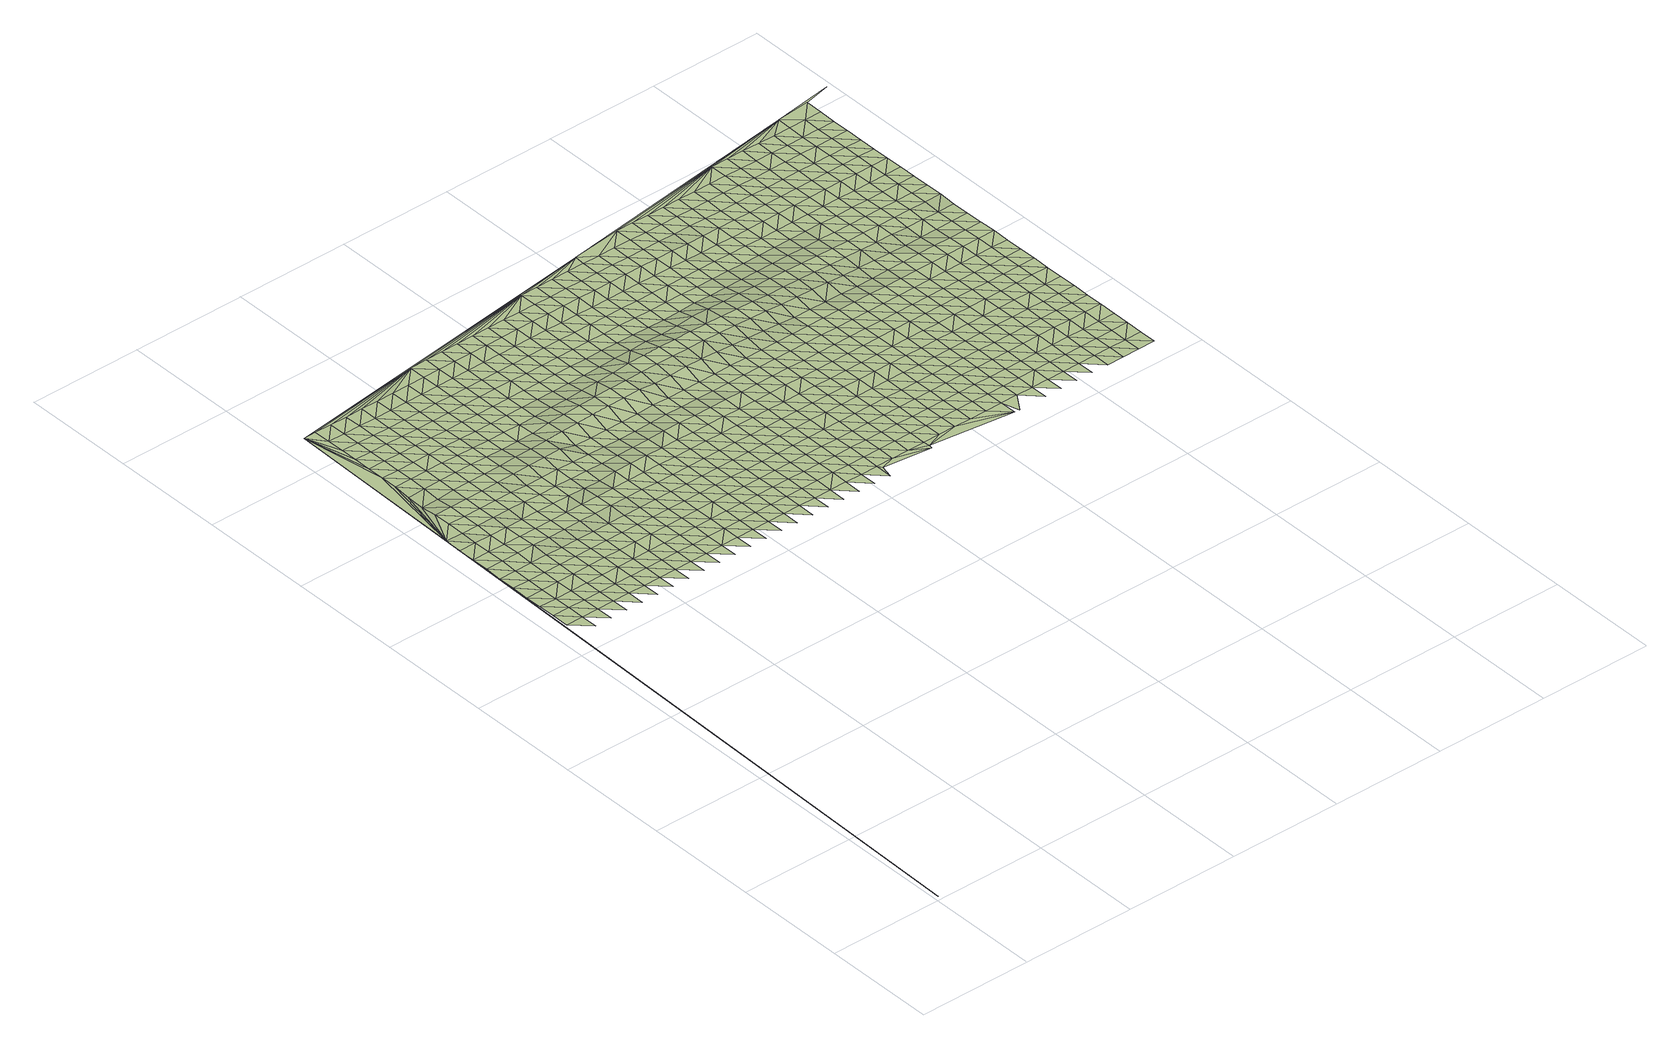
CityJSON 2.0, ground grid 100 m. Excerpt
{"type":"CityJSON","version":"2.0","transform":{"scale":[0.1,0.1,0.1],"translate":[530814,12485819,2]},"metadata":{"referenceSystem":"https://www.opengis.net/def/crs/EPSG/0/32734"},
"CityObjects":{
"terrain1":{"type":"TINRelief","geometry":[{"type":"CompositeSurface","lod":"1","boundaries":[[[0,1,2]],[[3,4,5]],[[6,5,4]],[[3,7,8]],[[3,5,7]],[[9,8,10]],[[10,8,7]],[[11,9,12]],[[5,13,7]],[[10,12,9]],[[13,5,14]],[[15,16,11]],[[7,17,10]],[[12,15,11]],[[7,13,17]],[[18,16,19]],[[15,19,16]],[[20,12,10]],[[17,21,10]],[[22,23,18]],[[12,20,15]],[[19,22,18]],[[10,21,20]],[[13,24,17]],[[25,24,13]],[[26,23,27]],[[19,15,28]],[[22,29,23]],[[21,17,30]],[[15,20,28]],[[2,26,27]],[[27,23,29]],[[24,30,17]],[[31,22,19]],[[28,31,19]],[[20,21,32]],[[30,33,21]],[[22,34,29]],[[35,2,27]],[[20,32,28]],[[31,34,22]],[[21,33,32]],[[24,36,30]],[[35,37,2]],[[36,24,38]],[[39,27,29]],[[28,40,31]],[[41,2,37]],[[34,42,29]],[[33,30,43]],[[40,28,32]],[[27,39,35]],[[44,2,41]],[[39,29,42]],[[43,30,36]],[[34,31,45]],[[33,46,32]],[[47,2,44]],[[40,48,31]],[[37,35,49]],[[46,33,43]],[[42,34,45]],[[50,2,47]],[[35,39,49]],[[31,48,45]],[[32,51,40]],[[52,41,37]],[[36,53,43]],[[54,2,50]],[[51,32,46]],[[49,52,37]],[[55,53,36]],[[39,42,56]],[[48,40,57]],[[45,58,42]],[[41,59,44]],[[57,40,51]],[[0,2,54]],[[39,56,49]],[[46,43,60]],[[52,59,41]],[[56,42,58]],[[53,61,43]],[[48,62,45]],[[51,46,60]],[[62,48,57]],[[43,61,60]],[[47,44,63]],[[49,64,52]],[[59,65,44]],[[58,45,66]],[[64,49,56]],[[50,47,63]],[[57,51,67]],[[44,65,63]],[[66,45,62]],[[59,52,68]],[[61,53,69]],[[60,67,51]],[[58,70,56]],[[52,64,68]],[[71,69,53]],[[54,50,72]],[[57,73,62]],[[70,58,66]],[[65,59,74]],[[60,61,75]],[[72,50,63]],[[67,73,57]],[[64,56,76]],[[54,77,0]],[[68,74,59]],[[61,69,75]],[[54,78,77]],[[66,62,79]],[[76,56,70]],[[63,65,80]],[[81,67,60]],[[0,77,82]],[[78,54,72]],[[73,79,62]],[[64,83,68]],[[65,74,80]],[[75,81,60]],[[77,84,82]],[[66,85,70]],[[0,82,86]],[[83,64,76]],[[87,72,63]],[[88,73,67]],[[84,77,78]],[[79,85,66]],[[74,68,89]],[[69,90,75]],[[86,91,0]],[[80,87,63]],[[81,88,67]],[[86,82,92]],[[76,70,93]],[[68,83,89]],[[90,69,94]],[[78,72,95]],[[79,73,96]],[[0,91,97]],[[92,82,84]],[[85,93,70]],[[98,80,74]],[[81,75,99]],[[87,95,72]],[[88,96,73]],[[86,100,91]],[[98,74,89]],[[90,99,75]],[[101,84,78]],[[76,102,83]],[[103,85,79]],[[86,92,100]],[[93,104,76]],[[87,80,105]],[[95,101,78]],[[96,103,79]],[[89,83,102]],[[106,88,81]],[[80,98,105]],[[76,104,102]],[[81,99,107]],[[97,91,108]],[[92,84,109]],[[93,85,110]],[[100,111,91]],[[87,112,95]],[[88,106,96]],[[101,109,84]],[[103,110,85]],[[81,107,106]],[[98,89,113]],[[99,90,114]],[[111,108,91]],[[112,87,105]],[[100,92,115]],[[116,104,93]],[[113,89,102]],[[114,90,117]],[[103,96,118]],[[109,115,92]],[[110,116,93]],[[101,95,119]],[[98,120,105]],[[99,121,107]],[[112,122,95]],[[96,106,118]],[[123,111,100]],[[104,124,102]],[[120,98,113]],[[99,114,121]],[[101,119,109]],[[125,110,103]],[[115,123,100]],[[95,122,119]],[[104,116,124]],[[105,126,112]],[[118,125,103]],[[113,102,127]],[[106,107,128]],[[126,105,120]],[[121,129,107]],[[108,111,130]],[[115,109,131]],[[110,132,116]],[[123,133,111]],[[127,102,124]],[[122,112,134]],[[106,128,118]],[[109,119,131]],[[125,132,110]],[[107,129,128]],[[120,113,135]],[[114,136,121]],[[130,111,133]],[[126,134,112]],[[137,123,115]],[[135,113,127]],[[136,114,138]],[[122,139,119]],[[140,124,116]],[[118,141,125]],[[131,137,115]],[[132,142,116]],[[120,143,126]],[[129,121,144]],[[122,134,139]],[[141,118,128]],[[123,145,133]],[[124,140,127]],[[143,120,135]],[[140,116,142]],[[144,121,136]],[[119,146,131]],[[137,145,123]],[[134,126,147]],[[132,125,148]],[[129,149,128]],[[146,119,139]],[[141,150,125]],[[135,127,151]],[[147,126,143]],[[149,129,144]],[[152,0,97]],[[130,133,153]],[[154,137,131]],[[142,132,148]],[[145,155,133]],[[127,140,151]],[[125,150,148]],[[134,156,139]],[[128,157,141]],[[154,131,146]],[[158,143,135]],[[136,159,144]],[[153,133,155]],[[156,134,147]],[[157,128,149]],[[145,137,160]],[[151,158,135]],[[161,159,136]],[[146,139,162]],[[140,142,163]],[[150,141,164]],[[137,154,160]],[[148,165,142]],[[147,143,166]],[[167,149,144]],[[152,97,108]],[[162,139,156]],[[164,141,157]],[[145,168,155]],[[163,151,140]],[[158,166,143]],[[163,142,165]],[[144,159,167]],[[154,146,169]],[[150,170,148]],[[168,145,160]],[[171,156,147]],[[157,149,172]],[[146,162,169]],[[170,150,164]],[[166,171,147]],[[172,149,167]],[[173,153,155]],[[154,174,160]],[[158,151,175]],[[165,148,176]],[[168,177,155]],[[151,163,178]],[[162,156,179]],[[164,157,180]],[[174,154,169]],[[176,148,170]],[[152,108,130]],[[166,158,175]],[[173,155,177]],[[156,171,179]],[[151,178,175]],[[172,180,157]],[[160,181,168]],[[165,182,163]],[[167,159,183]],[[184,185,159]],[[169,162,186]],[[187,170,164]],[[181,160,174]],[[182,165,176]],[[166,188,171]],[[183,172,167]],[[186,162,179]],[[180,187,164]],[[183,159,185]],[[177,168,189]],[[178,163,190]],[[188,166,175]],[[174,169,191]],[[176,170,192]],[[181,189,168]],[[190,163,182]],[[179,171,193]],[[180,172,194]],[[191,169,186]],[[187,192,170]],[[152,130,153]],[[178,195,175]],[[188,193,171]],[[194,172,183]],[[173,177,196]],[[174,197,181]],[[198,182,176]],[[177,189,199]],[[178,190,195]],[[200,186,179]],[[187,180,201]],[[197,174,191]],[[192,198,176]],[[202,188,175]],[[185,203,183]],[[196,177,199]],[[193,200,179]],[[194,201,180]],[[189,181,204]],[[202,175,195]],[[185,205,203]],[[191,186,206]],[[182,207,190]],[[208,192,187]],[[204,181,197]],[[198,209,182]],[[193,188,210]],[[211,194,183]],[[152,153,173]],[[200,206,186]],[[201,208,187]],[[189,212,199]],[[195,190,207]],[[188,202,210]],[[182,209,207]],[[203,211,183]],[[213,197,191]],[[198,192,214]],[[189,204,212]],[[193,215,200]],[[206,213,191]],[[208,214,192]],[[202,195,216]],[[201,194,217]],[[215,193,210]],[[194,211,218]],[[196,199,219]],[[204,197,220]],[[221,209,198]],[[212,222,199]],[[216,195,207]],[[201,217,208]],[[213,220,197]],[[214,221,198]],[[194,218,217]],[[173,196,152]],[[206,200,223]],[[202,224,210]],[[211,203,225]],[[219,199,222]],[[215,226,200]],[[212,204,227]],[[224,202,216]],[[203,228,225]],[[206,223,213]],[[207,209,229]],[[214,208,230]],[[220,227,204]],[[200,226,223]],[[221,231,209]],[[210,232,215]],[[233,218,211]],[[208,217,230]],[[234,222,212]],[[216,207,229]],[[232,210,224]],[[209,231,229]],[[225,233,211]],[[220,213,235]],[[236,221,214]],[[227,234,212]],[[226,215,237]],[[218,238,217]],[[213,223,235]],[[230,236,214]],[[196,219,152]],[[224,216,239]],[[232,237,215]],[[218,233,238]],[[219,222,240]],[[241,227,220]],[[221,242,231]],[[234,243,222]],[[239,216,229]],[[226,244,223]],[[217,245,230]],[[235,241,220]],[[236,242,221]],[[224,246,232]],[[233,225,247]],[[240,222,243]],[[226,237,244]],[[245,217,238]],[[234,227,248]],[[246,224,239]],[[247,225,249]],[[223,250,235]],[[251,229,231]],[[252,236,230]],[[241,248,227]],[[242,253,231]],[[237,232,254]],[[233,255,238]],[[152,219,240]],[[250,223,244]],[[245,252,230]],[[256,243,234]],[[239,229,251]],[[254,232,246]],[[231,253,251]],[[255,233,247]],[[235,257,241]],[[242,236,258]],[[248,256,234]],[[237,259,244]],[[238,260,245]],[[250,257,235]],[[236,252,258]],[[246,239,261]],[[259,237,254]],[[260,238,255]],[[240,243,262]],[[263,248,241]],[[253,242,264]],[[256,265,243]],[[251,261,239]],[[244,266,250]],[[252,245,267]],[[257,263,241]],[[258,264,242]],[[152,240,262]],[[246,268,254]],[[255,247,269]],[[262,243,265]],[[266,244,259]],[[267,245,260]],[[256,248,270]],[[251,253,271]],[[261,268,246]],[[272,269,247]],[[257,250,273]],[[252,274,258]],[[263,270,248]],[[253,264,271]],[[259,254,275]],[[276,260,255]],[[273,250,266]],[[252,267,274]],[[277,265,256]],[[261,251,278]],[[279,152,262]],[[268,275,254]],[[269,276,255]],[[257,280,263]],[[264,258,281]],[[270,277,256]],[[278,251,271]],[[259,282,266]],[[267,260,283]],[[280,257,273]],[[281,258,274]],[[268,261,284]],[[275,282,259]],[[260,276,283]],[[262,265,285]],[[264,286,271]],[[277,287,265]],[[278,284,261]],[[270,263,288]],[[273,266,289]],[[274,267,290]],[[263,280,291]],[[286,264,281]],[[279,262,285]],[[292,275,268]],[[293,276,269]],[[285,265,287]],[[282,289,266]],[[283,290,267]],[[277,270,288]],[[271,294,278]],[[263,291,288]],[[284,292,268]],[[295,293,269]],[[273,296,280]],[[281,274,297]],[[271,286,294]],[[282,275,298]],[[276,299,283]],[[273,289,296]],[[290,297,274]],[[300,0,152]],[[277,301,287]],[[285,302,279]],[[292,298,275]],[[293,299,276]],[[291,280,303]],[[284,278,304]],[[281,305,286]],[[301,277,288]],[[294,306,278]],[[307,289,282]],[[308,290,283]],[[303,280,296]],[[297,305,281]],[[284,304,292]],[[298,307,282]],[[278,306,304]],[[299,308,283]],[[285,287,309]],[[291,310,288]],[[286,311,294]],[[301,312,287]],[[289,313,296]],[[314,297,290]],[[310,291,303]],[[305,311,286]],[[302,285,309]],[[298,292,315]],[[293,316,299]],[[309,287,312]],[[307,313,289]],[[308,314,290]],[[317,301,288]],[[306,294,318]],[[292,304,315]],[[319,316,293]],[[320,303,296]],[[305,297,321]],[[317,288,310]],[[311,318,294]],[[322,307,298]],[[323,308,299]],[[313,320,296]],[[314,321,297]],[[312,301,324]],[[325,302,309]],[[315,322,298]],[[299,316,323]],[[310,303,326]],[[306,327,304]],[[328,311,305]],[[301,317,324]],[[318,329,306]],[[307,330,313]],[[314,308,331]],[[320,326,303]],[[321,328,305]],[[304,327,315]],[[322,330,307]],[[306,329,327]],[[331,308,323]],[[309,312,332]],[[333,317,310]],[[318,311,334]],[[324,335,312]],[[321,314,336]],[[326,333,310]],[[328,334,311]],[[337,152,279]],[[325,309,332]],[[320,313,338]],[[315,339,322]],[[332,312,335]],[[330,340,313]],[[331,336,314]],[[324,317,341]],[[342,329,318]],[[323,316,343]],[[339,315,327]],[[344,345,316]],[[320,338,326]],[[346,328,321]],[[333,341,317]],[[313,340,338]],[[334,342,318]],[[330,322,347]],[[331,323,343]],[[336,346,321]],[[343,316,345]],[[348,335,324]],[[349,327,329]],[[332,350,325]],[[322,339,347]],[[333,326,351]],[[334,328,352]],[[341,348,324]],[[329,342,349]],[[340,330,353]],[[336,331,354]],[[337,279,302]],[[326,338,351]],[[346,352,328]],[[335,355,332]],[[339,327,356]],[[347,353,330]],[[343,354,331]],[[357,341,333]],[[358,342,334]],[[348,355,335]],[[356,327,349]],[[340,359,338]],[[346,336,360]],[[351,357,333]],[[352,358,334]],[[361,350,332]],[[339,362,347]],[[345,363,343]],[[340,353,359]],[[336,354,360]],[[348,341,364]],[[355,361,332]],[[362,339,356]],[[363,345,365]],[[338,366,351]],[[349,342,367]],[[368,352,346]],[[357,364,341]],[[358,369,342]],[[337,302,325]],[[353,347,370]],[[354,343,371]],[[366,338,359]],[[360,368,346]],[[372,355,348]],[[356,349,367]],[[361,373,350]],[[370,347,362]],[[367,342,369]],[[371,343,363]],[[357,351,374]],[[358,352,375]],[[364,372,348]],[[353,376,359]],[[377,360,354]],[[351,366,374]],[[368,375,352]],[[362,356,378]],[[376,353,370]],[[377,354,371]],[[361,355,379]],[[380,364,357]],[[381,369,358]],[[372,382,355]],[[367,378,356]],[[366,359,383]],[[360,384,368]],[[374,380,357]],[[375,381,358]],[[337,325,350]],[[361,379,373]],[[362,385,370]],[[363,386,371]],[[355,382,379]],[[383,359,376]],[[360,377,384]],[[372,364,387]],[[369,388,367]],[[378,385,362]],[[389,386,363]],[[390,374,366]],[[375,368,391]],[[380,387,364]],[[381,388,369]],[[376,370,392]],[[377,371,393]],[[390,366,383]],[[368,384,391]],[[394,382,372]],[[395,378,367]],[[373,379,396]],[[385,392,370]],[[393,371,386]],[[374,397,380]],[[389,398,386]],[[399,381,375]],[[387,394,372]],[[388,395,367]],[[376,400,383]],[[377,401,384]],[[337,350,373]],[[397,374,390]],[[391,399,375]],[[402,385,378]],[[392,400,376]],[[377,393,401]],[[382,403,379]],[[387,380,404]],[[388,381,405]],[[394,406,382]],[[395,402,378]],[[390,383,407]],[[384,408,391]],[[380,397,404]],[[398,409,386]],[[399,405,381]],[[379,403,396]],[[392,385,410]],[[393,386,409]],[[382,406,403]],[[400,407,383]],[[408,384,401]],[[411,394,387]],[[412,395,388]],[[402,410,385]],[[399,391,413]],[[404,411,387]],[[405,412,388]],[[396,337,373]],[[397,390,414]],[[415,400,392]],[[393,416,401]],[[407,417,390]],[[391,408,413]],[[394,418,406]],[[419,396,403]],[[410,415,392]],[[416,393,409]],[[397,414,404]],[[402,395,420]],[[421,405,399]],[[411,418,394]],[[390,417,414]],[[412,422,395]],[[407,400,423]],[[408,401,424]],[[413,421,399]],[[402,420,410]],[[415,423,400]],[[395,422,420]],[[416,424,401]],[[406,425,403]],[[404,426,411]],[[337,300,152]],[[412,405,427]],[[418,428,406]],[[409,398,429]],[[430,417,407]],[[408,431,413]],[[426,404,414]],[[421,427,405]],[[337,396,419]],[[419,403,425]],[[415,410,432]],[[416,409,433]],[[406,428,425]],[[423,430,407]],[[431,408,424]],[[434,422,412]],[[410,420,432]],[[418,411,435]],[[414,417,436]],[[426,437,411]],[[427,434,412]],[[438,423,415]],[[421,413,439]],[[440,424,416]],[[430,436,417]],[[413,431,441]],[[428,418,435]],[[422,442,420]],[[443,419,425]],[[411,437,435]],[[432,438,415]],[[433,440,416]],[[426,414,444]],[[427,421,439]],[[409,429,433]],[[422,434,442]],[[413,441,439]],[[423,445,430]],[[424,446,431]],[[419,443,337]],[[436,444,414]],[[420,447,432]],[[438,445,423]],[[424,440,446]],[[428,448,425]],[[449,437,426]],[[427,450,434]],[[435,451,428]],[[447,420,442]],[[452,436,430]],[[441,431,453]],[[444,449,426]],[[450,427,439]],[[443,425,448]],[[454,438,432]],[[455,440,433]],[[428,451,448]],[[430,445,452]],[[453,431,446]],[[435,437,456]],[[454,432,447]],[[457,433,429]],[[444,436,458]],[[442,434,459]],[[441,460,439]],[[455,433,457]],[[449,456,437]],[[450,461,434]],[[337,443,462]],[[445,438,463]],[[446,440,464]],[[458,436,452]],[[460,441,453]],[[465,451,435]],[[447,442,459]],[[462,443,448]],[[438,454,463]],[[459,434,461]],[[464,440,455]],[[449,444,466]],[[467,450,439]],[[456,465,435]],[[468,453,446]],[[458,466,444]],[[467,439,460]],[[452,445,469]],[[454,447,470]],[[471,337,462]],[[463,472,445]],[[468,446,464]],[[451,473,448]],[[474,456,449]],[[461,450,475]],[[465,476,451]],[[470,447,459]],[[477,455,457]],[[458,452,469]],[[460,453,478]],[[466,474,449]],[[469,445,472]],[[450,467,475]],[[462,448,473]],[[454,479,463]],[[464,455,477]],[[451,476,473]],[[478,453,468]],[[465,456,480]],[[479,454,470]],[[466,458,481]],[[459,461,482]],[[483,467,460]],[[474,480,456]],[[475,484,461]],[[471,462,485]],[[472,463,486]],[[468,464,487]],[[469,481,458]],[[483,460,478]],[[488,476,465]],[[470,459,482]],[[485,462,473]],[[486,463,479]],[[482,461,484]],[[477,487,464]],[[474,466,489]],[[475,467,490]],[[480,488,465]],[[457,491,477]],[[472,492,469]],[[493,478,468]],[[466,481,489]],[[490,467,483]],[[479,470,494]],[[495,471,485]],[[492,472,486]],[[487,493,468]],[[473,476,496]],[[497,480,474]],[[498,484,475]],[[488,499,476]],[[482,494,470]],[[481,469,500]],[[300,337,471]],[[483,478,501]],[[489,497,474]],[[475,490,498]],[[473,496,485]],[[479,502,486]],[[477,491,487]],[[476,499,496]],[[500,469,492]],[[493,501,478]],[[488,480,503]],[[482,484,504]],[[494,502,479]],[[505,489,481]],[[506,490,483]],[[497,503,480]],[[504,484,498]],[[495,485,507]],[[492,486,508]],[[493,487,509]],[[505,481,500]],[[501,506,483]],[[510,499,488]],[[511,494,482]],[[485,496,507]],[[502,508,486]],[[487,491,509]],[[489,512,497]],[[503,510,488]],[[511,482,504]],[[471,495,300]],[[492,513,500]],[[490,514,498]],[[515,501,493]],[[512,489,505]],[[506,516,490]],[[517,502,494]],[[507,518,495]],[[508,513,492]],[[509,515,493]],[[519,491,457]],[[499,520,496]],[[503,497,521]],[[504,498,514]],[[510,522,499]],[[517,494,511]],[[490,516,514]],[[505,500,523]],[[506,501,524]],[[497,512,521]],[[496,520,507]],[[508,502,525]],[[491,526,509]],[[499,522,520]],[[513,523,500]],[[515,524,501]],[[527,510,503]],[[511,504,528]],[[525,502,517]],[[529,516,506]],[[521,527,503]],[[495,518,300]],[[514,528,504]],[[507,530,518]],[[512,505,531]],[[532,513,508]],[[509,533,515]],[[523,534,505]],[[524,529,506]],[[510,535,522]],[[511,536,517]],[[530,507,520]],[[532,508,525]],[[509,526,533]],[[512,531,521]],[[527,535,510]],[[505,534,531]],[[528,536,511]],[[523,513,537]],[[514,516,538]],[[524,515,539]],[[529,540,516]],[[525,517,541]],[[518,530,542]],[[537,513,532]],[[515,533,539]],[[522,543,520]],[[521,544,527]],[[514,538,528]],[[491,519,526]],[[535,545,522]],[[536,541,517]],[[516,540,538]],[[546,534,523]],[[542,300,518]],[[547,529,524]],[[544,521,531]],[[530,520,543]],[[525,548,532]],[[526,549,533]],[[522,545,543]],[[546,523,537]],[[539,547,524]],[[536,528,550]],[[541,548,525]],[[535,527,551]],[[531,534,552]],[[529,553,540]],[[544,554,527]],[[538,550,528]],[[530,555,542]],[[537,532,556]],[[533,557,539]],[[552,534,546]],[[547,553,529]],[[545,535,551]],[[558,541,536]],[[555,530,543]],[[527,554,551]],[[548,556,532]],[[557,533,549]],[[549,526,519]],[[544,531,559]],[[550,558,536]],[[560,300,542]],[[546,537,561]],[[540,562,538]],[[563,547,539]],[[559,531,552]],[[553,564,540]],[[548,541,565]],[[560,542,555]],[[537,556,561]],[[557,563,539]],[[545,566,543]],[[567,554,544]],[[550,538,562]],[[551,568,545]],[[558,565,541]],[[540,564,562]],[[552,546,569]],[[553,547,570]],[[567,544,559]],[[555,543,566]],[[571,556,548]],[[549,572,557]],[[545,568,566]],[[561,569,546]],[[547,563,570]],[[551,554,573]],[[558,550,574]],[[565,571,548]],[[519,572,549]],[[559,552,575]],[[564,553,576]],[[573,554,567]],[[574,550,562]],[[560,555,577]],[[556,578,561]],[[563,557,579]],[[569,575,552]],[[570,576,553]],[[580,568,551]],[[565,558,581]],[[577,555,566]],[[571,578,556]],[[557,572,579]],[[559,582,567]],[[562,564,583]],[[580,551,573]],[[574,581,558]],[[584,569,561]],[[563,585,570]],[[575,582,559]],[[564,576,583]],[[560,586,300]],[[587,571,565]],[[588,560,577]],[[578,584,561]],[[563,579,585]],[[566,568,589]],[[573,567,590]],[[562,591,574]],[[592,568,580]],[[581,587,565]],[[575,569,593]],[[572,594,595]],[[576,570,596]],[[582,590,567]],[[591,562,583]],[[577,566,589]],[[578,571,597]],[[579,572,595]],[[568,592,589]],[[584,593,569]],[[570,585,596]],[[573,598,580]],[[581,574,599]],[[587,597,571]],[[600,582,575]],[[576,601,583]],[[590,598,573]],[[591,599,574]],[[588,586,560]],[[588,577,602]],[[603,584,578]],[[585,579,604]],[[593,600,575]],[[576,596,601]],[[592,580,605]],[[606,587,581]],[[602,577,589]],[[597,603,578]],[[604,579,595]],[[590,582,607]],[[591,583,608]],[[598,605,580]],[[599,606,581]],[[593,584,609]],[[585,610,596]],[[600,607,582]],[[601,608,583]],[[597,587,611]],[[612,588,602]],[[584,603,609]],[[610,585,604]],[[589,592,613]],[[614,598,590]],[[591,615,599]],[[605,616,592]],[[606,611,587]],[[600,593,617]],[[596,618,601]],[[588,612,586]],[[607,614,590]],[[615,591,608]],[[589,613,602]],[[619,603,597]],[[604,595,620]],[[592,616,613]],[[609,617,593]],[[618,596,610]],[[605,598,621]],[[611,619,597]],[[620,595,622]],[[607,600,623]],[[606,599,624]],[[608,601,625]],[[614,621,598]],[[615,626,599]],[[612,602,627]],[[603,628,609]],[[610,604,629]],[[617,623,600]],[[618,625,601]],[[630,616,605]],[[606,624,611]],[[602,613,627]],[[619,628,603]],[[599,626,624]],[[629,604,620]],[[607,631,614]],[[608,632,615]],[[621,630,605]],[[633,586,612]],[[634,617,609]],[[610,635,618]],[[623,631,607]],[[625,632,608]],[[619,611,636]],[[627,633,612]],[[628,634,609]],[[610,629,635]],[[616,637,613]],[[621,614,638]],[[639,626,615]],[[630,640,616]],[[611,624,636]],[[623,617,641]],[[625,618,642]],[[631,638,614]],[[632,639,615]],[[613,637,627]],[[643,628,619]],[[633,644,586]],[[616,640,637]],[[634,641,617]],[[642,618,635]],[[621,645,630]],[[629,620,646]],[[636,643,619]],[[647,620,648]],[[649,631,623]],[[626,650,624]],[[625,651,632]],[[638,645,621]],[[639,652,626]],[[627,653,633]],[[628,654,634]],[[635,629,646]],[[641,649,623]],[[651,625,642]],[[620,647,646]],[[640,630,655]],[[624,650,636]],[[653,627,637]],[[643,654,628]],[[626,652,650]],[[638,631,656]],[[657,639,632]],[[645,655,630]],[[644,633,658]],[[642,635,659]],[[649,656,631]],[[651,657,632]],[[641,634,660]],[[636,661,643]],[[633,653,658]],[[654,662,634]],[[659,635,646]],[[640,663,637]],[[664,645,638]],[[639,665,652]],[[655,666,640]],[[661,636,650]],[[649,641,660]],[[642,667,651]],[[656,664,638]],[[634,662,660]],[[657,665,639]],[[653,637,663]],[[654,643,668]],[[646,647,669]],[[658,670,644]],[[640,666,663]],[[667,642,659]],[[655,645,671]],[[672,650,652]],[[643,661,668]],[[673,669,647]],[[656,649,674]],[[675,657,651]],[[664,671,645]],[[652,665,672]],[[653,676,658]],[[662,654,677]],[[678,659,646]],[[660,674,649]],[[675,651,667]],[[679,666,655]],[[661,650,680]],[[676,653,663]],[[668,677,654]],[[669,678,646]],[[656,681,664]],[[665,657,682]],[[671,679,655]],[[680,650,672]],[[670,658,683]],[[662,684,660]],[[667,659,685]],[[674,681,656]],[[657,675,682]],[[661,686,668]],[[683,658,676]],[[662,677,684]],[[678,685,659]],[[666,687,663]],[[671,664,688]],[[679,689,666]],[[686,661,680]],[[674,660,690]],[[672,665,691]],[[692,675,667]],[[681,688,664]],[[682,693,665]],[[676,663,687]],[[677,668,694]],[[695,678,669]],[[696,670,683]],[[666,689,687]],[[684,690,660]],[[685,692,667]],[[671,697,679]],[[680,672,691]],[[694,668,686]],[[691,665,693]],[[698,695,669]],[[681,674,699]],[[682,675,700]],[[701,586,644]],[[688,697,671]],[[683,676,702]],[[677,703,684]],[[678,704,685]],[[674,690,699]],[[692,700,675]],[[689,679,705]],[[686,680,706]],[[702,676,687]],[[703,677,694]],[[695,704,678]],[[707,688,681]],[[708,693,682]],[[697,705,679]],[[691,706,680]],[[683,709,696]],[[690,684,710]],[[586,711,300]],[[699,707,681]],[[700,708,682]],[[712,687,689]],[[686,713,694]],[[692,685,714]],[[709,683,702]],[[710,684,703]],[[704,715,685]],[[697,688,716]],[[691,693,717]],[[712,689,705]],[[706,713,686]],[[644,670,701]],[[718,699,690]],[[692,714,700]],[[707,716,688]],[[708,717,693]],[[685,715,714]],[[702,687,719]],[[703,694,720]],[[704,695,721]],[[722,696,709]],[[718,690,710]],[[723,705,697]],[[724,706,691]],[[719,687,712]],[[713,720,694]],[[695,725,721]],[[699,726,707]],[[708,700,727]],[[716,723,697]],[[717,724,691]],[[709,702,728]],[[703,729,710]],[[715,704,730]],[[726,699,718]],[[700,714,727]],[[731,713,706]],[[728,702,719]],[[720,729,703]],[[721,730,704]],[[712,705,732]],[[716,707,733]],[[717,708,734]],[[723,735,705]],[[724,731,706]],[[701,670,696]],[[709,736,722]],[[718,710,737]],[[707,726,733]],[[727,734,708]],[[719,712,732]],[[720,713,738]],[[715,739,714]],[[725,740,721]],[[736,709,728]],[[732,705,735]],[[729,737,710]],[[715,730,741]],[[742,723,716]],[[731,738,713]],[[724,717,743]],[[714,739,727]],[[733,742,716]],[[717,734,744]],[[715,741,739]],[[728,719,745]],[[726,718,746]],[[747,729,720]],[[730,721,748]],[[749,722,736]],[[737,750,718]],[[723,751,735]],[[724,743,731]],[[732,745,719]],[[738,747,720]],[[717,744,743]],[[721,740,748]],[[726,746,733]],[[734,727,752]],[[696,722,701]],[[742,751,723]],[[718,750,746]],[[728,753,736]],[[737,729,754]],[[730,755,741]],[[752,727,739]],[[738,731,756]],[[745,753,728]],[[747,754,729]],[[730,748,755]],[[732,735,757]],[[733,758,742]],[[744,734,759]],[[751,760,735]],[[731,743,756]],[[749,736,761]],[[762,750,737]],[[758,733,746]],[[759,734,752]],[[745,732,757]],[[747,738,763]],[[739,741,764]],[[740,765,748]],[[753,761,736]],[[757,735,760]],[[754,762,737]],[[755,766,741]],[[744,767,743]],[[756,763,738]],[[701,722,749]],[[751,742,768]],[[746,750,769]],[[739,764,752]],[[758,770,742]],[[767,744,759]],[[741,766,764]],[[753,745,771]],[[755,748,772]],[[761,773,749]],[[762,769,750]],[[760,751,768]],[[754,747,774]],[[743,775,756]],[[771,745,757]],[[742,770,768]],[[747,763,776]],[[772,748,765]],[[758,746,777]],[[759,752,778]],[[775,743,767]],[[753,779,761]],[[754,774,762]],[[780,766,755]],[[769,777,746]],[[747,776,774]],[[752,764,778]],[[763,756,781]],[[779,753,771]],[[772,780,755]],[[757,760,782]],[[783,770,758]],[[768,784,760]],[[781,756,775]],[[749,773,701]],[[773,761,785]],[[769,762,786]],[[787,767,759]],[[777,783,758]],[[778,788,759]],[[771,757,782]],[[763,789,776]],[[766,790,764]],[[765,791,772]],[[785,761,779]],[[782,760,784]],[[762,774,786]],[[780,792,766]],[[768,770,793]],[[767,787,775]],[[763,781,789]],[[787,759,788]],[[777,769,794]],[[764,790,778]],[[783,793,770]],[[766,792,790]],[[779,771,795]],[[796,773,785]],[[786,794,769]],[[586,701,711]],[[797,784,768]],[[776,798,774]],[[781,775,799]],[[780,772,800]],[[782,795,771]],[[789,801,776]],[[791,802,772]],[[788,778,803]],[[773,796,701]],[[793,797,768]],[[787,799,775]],[[779,804,785]],[[783,777,805]],[[774,798,786]],[[792,780,800]],[[777,794,806]],[[776,801,798]],[[803,778,790]],[[772,802,800]],[[784,807,782]],[[789,781,808]],[[795,804,779]],[[783,805,793]],[[788,809,787]],[[797,807,784]],[[777,806,805]],[[799,808,781]],[[796,785,810]],[[794,786,811]],[[809,788,803]],[[812,795,782]],[[813,801,789]],[[790,792,814]],[[804,810,785]],[[811,786,798]],[[800,815,792]],[[797,793,816]],[[817,799,787]],[[807,812,782]],[[808,813,789]],[[796,818,701]],[[806,794,819]],[[790,814,803]],[[793,805,816]],[[817,787,809]],[[792,815,814]],[[820,804,795]],[[810,818,796]],[[819,794,811]],[[807,797,821]],[[798,801,822]],[[799,823,808]],[[812,820,795]],[[813,824,801]],[[806,825,805]],[[809,803,826]],[[816,821,797]],[[823,799,817]],[[810,804,827]],[[798,822,811]],[[818,828,701]],[[825,806,819]],[[801,824,822]],[[803,814,826]],[[813,808,829]],[[820,827,804]],[[830,812,807]],[[805,831,816]],[[817,809,832]],[[807,821,833]],[[808,823,829]],[[834,818,810]],[[819,811,835]],[[831,805,825]],[[826,832,809]],[[812,830,820]],[[824,813,836]],[[827,834,810]],[[807,833,830]],[[811,822,835]],[[821,816,837]],[[829,836,813]],[[828,818,838]],[[823,817,839]],[[837,816,831]],[[817,832,840]],[[827,820,841]],[[842,825,819]],[[834,838,818]],[[835,843,819]],[[821,844,833]],[[822,824,845]],[[823,839,829]],[[820,830,841]],[[824,836,846]],[[817,840,839]],[[825,842,831]],[[821,837,844]],[[842,819,843]],[[834,827,847]],[[822,845,835]],[[838,848,828]],[[824,846,845]],[[836,829,849]],[[841,847,827]],[[830,833,850]],[[837,831,851]],[[844,852,833]],[[849,829,839]],[[843,835,853]],[[842,851,831]],[[838,834,854]],[[830,850,841]],[[846,836,855]],[[834,847,856]],[[833,852,850]],[[853,835,845]],[[844,837,857]],[[855,836,849]],[[711,701,828]],[[838,854,848]],[[843,858,842]],[[834,856,854]],[[851,857,837]],[[847,841,859]],[[858,843,853]],[[860,852,844]],[[845,846,861]],[[859,841,850]],[[846,855,862]],[[842,863,851]],[[857,860,844]],[[856,847,864]],[[845,861,853]],[[848,854,865]],[[842,858,863]],[[846,862,861]],[[864,847,859]],[[866,850,852]],[[867,857,851]],[[711,828,848]],[[860,868,852]],[[856,869,854]],[[858,853,870]],[[867,851,863]],[[850,866,859]],[[869,856,864]],[[852,868,866]],[[853,861,870]],[[854,871,865]],[[860,857,872]],[[858,873,863]],[[857,867,874]],[[864,859,875]],[[871,854,869]],[[873,858,870]],[[868,860,872]],[[859,866,875]],[[857,874,872]],[[865,711,848]],[[867,863,876]],[[877,865,871]],[[873,878,863]],[[879,869,864]],[[875,880,864]],[[866,868,881]],[[874,867,876]],[[872,882,868]],[[876,863,878]],[[869,879,871]],[[879,864,880]],[[866,881,875]],[[868,882,881]],[[874,883,872]],[[711,865,877]],[[877,871,884]],[[876,883,874]],[[880,875,885]],[[879,884,871]],[[882,872,886]],[[885,875,881]],[[883,886,872]],[[880,887,879]],[[884,888,877]],[[887,880,885]],[[889,881,882]],[[711,877,888]],[[886,890,882]],[[879,891,884]],[[881,889,885]],[[879,887,891]],[[882,890,889]],[[888,884,892]],[[887,885,893]],[[891,894,884]],[[889,893,885]],[[888,892,711]],[[884,894,892]],[[891,887,895]],[[893,895,887]],[[896,894,891]],[[895,896,891]],[[894,897,892]],[[711,892,898]],[[894,896,897]],[[897,899,892]],[[899,898,892]],[[711,898,900]]]}]}
},
"vertices":[
[196,7347,21],[7,2,35],[157,5702,21],[157,4502,12],[157,4352,12],[308,4352,12],[308,4202,13],[308,4502,12],[157,4652,10],[157,4802,6],[308,4652,10],[157,4952,11],[308,4802,6],[458,4352,11],[458,4202,13],[308,4952,11],[157,5102,12],[458,4502,11],[157,5252,17],[308,5102,12],[458,4802,7],[458,4652,10],[308,5252,18],[157,5402,16],[608,4352,12],[608,4202,13],[157,5552,16],[308,5552,14],[458,4952,11],[308,5402,16],[608,4502,12],[458,5102,12],[608,4802,10],[608,4652,11],[458,5252,18],[308,5702,21],[758,4352,12],[308,5852,21],[758,4202,12],[458,5552,14],[608,4952,12],[308,6002,20],[458,5402,16],[758,4502,12],[308,6152,1],[608,5252,19],[758,4652,12],[308,6302,8],[608,5102,12],[458,5702,20],[308,6452,23],[758,4802,12],[458,5852,20],[908,4352,12],[308,6602,22],[908,4202,13],[608,5552,13],[758,4952,12],[608,5402,16],[458,6002,21],[908,4652,12],[908,4502,12],[758,5102,12],[458,6302,18],[608,5702,21],[458,6152,6],[758,5252,19],[908,4802,12],[608,5852,21],[1059,4352,12],[758,5402,16],[1059,4202,14],[458,6452,23],[908,4952,12],[608,6002,23],[1059,4502,12],[758,5552,12],[308,6752,22],[458,6602,21],[908,5102,12],[608,6152,21],[1059,4652,13],[308,6902,22],[758,5702,22],[458,6752,21],[908,5252,20],[308,7052,21],[608,6302,23],[1059,4802,12],[758,5852,22],[1209,4352,12],[308,7202,21],[458,6902,21],[908,5402,17],[1209,4202,14],[608,6452,24],[1059,4952,12],[308,7352,18],[758,6002,25],[1209,4502,12],[458,7052,19],[608,6602,22],[908,5702,19],[1059,5102,13],[908,5552,14],[758,6152,22],[1209,4802,12],[1209,4652,13],[458,7352,13],[608,6752,20],[1059,5252,21],[458,7202,19],[758,6302,25],[908,5852,19],[1359,4352,13],[608,6902,19],[1059,5402,18],[1359,4202,15],[1209,4952,12],[758,6602,22],[908,6002,27],[1359,4502,13],[758,6452,27],[608,7052,16],[1059,5552,14],[1209,5102,13],[908,6152,22],[1059,5702,13],[1359,4802,12],[1359,4652,14],[608,7352,12],[758,6752,19],[1209,5252,21],[608,7202,16],[908,6302,23],[1059,5852,13],[1509,4352,13],[758,6902,16],[1509,4202,15],[908,6452,24],[1209,5552,10],[1359,4952,13],[1209,5402,19],[1059,6002,31],[1509,4502,13],[758,7052,13],[908,6602,20],[1059,6152,24],[1359,5252,22],[1509,4652,14],[1359,5102,13],[1209,5702,13],[1359,7502,15],[758,7352,16],[908,6752,16],[758,7202,13],[1059,6302,21],[1509,4802,12],[1209,5852,13],[1659,4352,13],[908,6902,13],[1659,4202,15],[1059,6452,21],[1359,5552,6],[1509,4952,13],[1359,5402,20],[1209,6002,40],[1659,4502,13],[908,7052,13],[1059,6602,16],[1509,5102,13],[1209,6152,32],[1659,4652,14],[908,7352,14],[1059,6752,13],[1359,5852,13],[1509,5252,22],[908,7202,13],[1359,5702,13],[1209,6302,17],[1659,4802,12],[1059,6902,14],[1509,5402,20],[1810,4502,14],[1810,4202,17],[1810,4352,15],[1209,6452,15],[1659,4952,13],[1359,6002,40],[1059,7052,14],[1509,5552,6],[1209,6602,13],[1659,5102,14],[1359,6152,32],[1810,4652,14],[1509,5702,10],[1059,7352,12],[1209,6752,15],[1659,5252,20],[1059,7202,14],[1359,6302,17],[1810,4802,14],[1509,5852,10],[1960,4352,15],[1209,6902,16],[1960,4202,16],[1359,6452,15],[1659,5552,20],[1810,4952,12],[1659,5402,21],[1509,6002,45],[1960,4502,15],[1209,7052,16],[1359,6602,13],[1810,5102,13],[1509,6152,37],[1659,5702,7],[1960,4802,14],[1960,4652,15],[1209,7352,16],[1359,6752,15],[1810,5252,14],[1209,7202,16],[1509,6452,14],[1659,5852,6],[2110,4352,16],[1509,6302,18],[1359,6902,16],[2110,4202,16],[1810,5552,20],[1960,4952,13],[1810,5402,20],[1659,6002,6],[2110,4502,15],[1359,7052,16],[1509,6602,14],[1960,5102,13],[1659,6152,49],[2110,4652,15],[1810,5702,10],[1359,7352,16],[1509,6752,15],[1960,5252,16],[1359,7202,16],[1659,6302,42],[2110,4802,14],[1810,5852,2],[2260,4352,16],[1509,6902,15],[2260,4202,16],[1659,6452,20],[1960,5552,19],[2110,4952,13],[1960,5402,21],[1810,6002,2],[2260,4502,16],[1509,7052,17],[1659,6602,15],[2110,5102,14],[1810,6152,54],[2260,4652,16],[1960,5702,9],[1509,7352,17],[1659,6752,15],[2110,5252,16],[1509,7202,17],[1810,6302,49],[2260,4802,13],[1960,5852,0],[2410,4352,17],[1659,6902,16],[2110,5402,20],[2410,4202,16],[1810,6452,26],[2260,4952,13],[1960,6002,0],[2410,4502,17],[1659,7052,16],[2110,5552,18],[1509,7502,17],[1810,6602,17],[2260,5102,14],[1960,6152,58],[2410,4652,17],[2110,5702,12],[1659,7352,17],[2260,5252,16],[1659,7202,17],[1810,6902,16],[1960,6302,55],[2410,4802,13],[1810,6752,15],[2110,5852,0],[2560,4352,16],[2260,5402,19],[2560,4202,15],[1960,6452,30],[2410,4952,13],[2110,6002,0],[2560,4502,18],[3166,7744,20],[1810,7052,17],[1659,7502,18],[1960,6602,18],[2260,5702,16],[2410,5102,14],[2260,5552,18],[2110,6152,63],[2560,4652,18],[1810,7352,18],[1960,6752,15],[2410,5252,16],[1810,7202,18],[2110,6302,62],[2560,4802,13],[2260,5852,3],[2710,4352,15],[1960,6902,16],[2410,5402,18],[2710,4202,12],[2110,6452,36],[2560,4952,14],[2260,6002,3],[2710,4502,16],[1960,7052,17],[1810,7502,19],[2110,6602,19],[2410,5702,15],[2560,5102,15],[2410,5552,15],[2260,6152,67],[2710,4652,16],[1960,7352,18],[2110,6752,15],[2560,5252,16],[1960,7202,18],[2710,4802,14],[2560,7652,19],[2260,6452,44],[2410,5852,12],[2260,6302,67],[2110,6902,17],[2560,5402,16],[2861,4502,16],[2861,4202,12],[2861,4352,15],[2710,4952,15],[2410,6002,12],[2110,7052,18],[2560,5552,14],[1960,7502,20],[2260,6602,21],[2710,5102,15],[2410,6152,70],[2861,4652,16],[2110,7202,19],[2560,5702,14],[2260,6752,16],[2710,5252,16],[2410,6302,71],[2861,4802,14],[2110,7352,19],[2560,5852,7],[3011,4352,13],[2260,6902,16],[3011,4202,12],[2410,6452,53],[2710,5552,14],[2861,4952,15],[2710,5402,15],[2560,6002,7],[3011,4502,15],[2260,7052,19],[2110,7502,20],[2410,6602,23],[2861,5102,15],[2560,6152,55],[3011,4652,15],[2710,5702,14],[2260,7352,20],[2410,6752,16],[2861,5252,16],[2260,7202,20],[2560,6302,74],[3011,4802,14],[2710,5852,7],[3161,4352,13],[2410,6902,16],[2861,5402,15],[3161,4202,11],[2560,6452,68],[3011,4952,15],[2710,6002,7],[3161,4502,16],[2410,7052,19],[2861,5552,13],[2260,7502,21],[2560,6602,31],[3185,4316,13],[3011,5102,15],[2710,6152,55],[3161,4652,16],[2861,5702,13],[2410,7352,21],[2560,6752,17],[3011,5252,16],[2410,7202,21],[2710,6302,74],[3161,4802,14],[3311,4352,13],[2861,5852,6],[2560,6902,16],[3011,5402,16],[3161,4952,15],[2710,6602,31],[2861,6002,6],[3311,4502,16],[2710,6452,68],[2560,7052,17],[2410,7502,21],[3011,5702,11],[3161,5102,16],[3011,5552,12],[2861,6152,65],[3311,4652,16],[2560,7352,18],[2710,6752,17],[3161,5252,17],[2560,7202,18],[3615,4262,14],[2861,6302,75],[3311,4802,14],[3011,5852,9],[3461,4352,14],[3161,5402,14],[2710,7052,17],[2861,6452,72],[2710,6902,16],[3011,6002,9],[3311,5102,16],[3461,4502,15],[3311,4952,16],[3161,5552,12],[2560,7502,18],[2861,6602,40],[3011,6152,61],[3461,4652,15],[3161,5702,11],[2710,7352,18],[2861,6752,18],[3311,5252,16],[2710,7202,18],[3011,6302,74],[3461,4802,15],[3161,5852,10],[3612,4352,14],[2861,6902,17],[3619,4296,14],[3011,6452,70],[3311,5552,12],[3461,4952,16],[3311,5402,14],[2710,7502,18],[3161,6002,10],[3612,4502,16],[2861,7052,16],[3011,6602,31],[3461,5102,16],[3612,4652,15],[3161,6302,72],[3311,5702,12],[2710,7652,19],[3161,6152,53],[2861,7352,17],[3011,6752,12],[3461,5252,16],[2861,7202,17],[3762,4352,15],[3612,4802,15],[3311,5852,10],[3011,6902,14],[3161,6452,70],[3461,5552,11],[3612,4952,16],[3461,5402,14],[2861,7502,20],[3311,6002,10],[3762,4502,14],[3011,7052,16],[3161,6602,39],[3612,5102,16],[3912,4352,14],[3311,6152,44],[3762,4652,14],[3461,5702,11],[2861,7652,19],[3011,7352,16],[3161,6752,10],[3612,5252,16],[3011,7202,16],[3311,6302,68],[3762,4802,15],[3461,5852,10],[3161,6902,12],[3612,5402,14],[3311,6452,68],[3762,4952,17],[3011,7502,19],[3461,6002,10],[3912,4502,14],[3161,7052,15],[3612,5552,12],[3311,6602,51],[3461,6152,37],[3762,5252,15],[3912,4652,14],[3762,5102,16],[3612,5702,10],[3011,7652,19],[4363,4202,15],[3161,7352,15],[3311,6752,16],[3161,7202,15],[3461,6302,64],[3912,4802,16],[3612,5852,10],[4062,4352,14],[3311,6902,11],[3762,5402,14],[3912,4952,16],[3161,7502,18],[3461,6602,49],[3612,6002,10],[4062,4502,14],[3461,6452,64],[3311,7052,14],[3762,5552,13],[3612,6152,27],[3912,5252,15],[4062,4652,14],[3912,5102,16],[3762,5702,11],[3161,7652,19],[3311,7352,16],[3461,6752,17],[3311,7202,16],[3612,6302,57],[4062,4802,16],[3762,5852,11],[4212,4352,14],[3912,5402,15],[3461,7052,12],[3612,6452,59],[4062,4952,16],[3461,6902,11],[3311,7502,17],[3762,6002,11],[4212,4502,14],[3912,5552,14],[3612,6602,45],[3311,7652,19],[3762,6152,19],[4062,5252,15],[4212,4652,14],[4062,5102,16],[3912,5702,11],[3461,7352,15],[3612,6752,16],[3461,7202,15],[3762,6302,51],[4212,4802,16],[3912,5852,11],[4363,4352,14],[3612,6902,10],[4062,5402,15],[3762,6452,55],[4212,4952,16],[3461,7502,17],[3912,6002,11],[4363,4502,13],[3612,7052,13],[4062,5552,14],[3762,6602,43],[4212,5102,16],[3912,6152,6],[4363,4652,13],[3612,7802,19],[4062,5702,11],[3461,7652,18],[3612,7352,13],[3762,6752,16],[4212,5252,15],[3612,7202,13],[3912,6302,38],[4407,4196,14],[4513,4352,13],[4363,4802,16],[4062,5852,11],[3762,6902,9],[4212,5402,15],[3912,6452,45],[4363,4952,15],[3612,7502,16],[4062,6002,11],[4513,4502,13],[3762,7052,14],[4212,5552,15],[3912,6602,38],[4363,5102,16],[4062,6152,6],[4513,4652,13],[4212,5702,13],[3612,7652,17],[3762,7352,12],[3912,6752,18],[4363,5252,15],[3762,7202,12],[4062,6302,38],[4513,4802,16],[4212,5852,12],[4663,4352,13],[3912,6902,9],[4663,4202,14],[4062,6452,45],[4363,5552,15],[4513,4952,15],[4363,5402,16],[3762,7502,17],[4212,6002,12],[4663,4502,13],[3912,7052,12],[4062,6602,38],[4513,5102,16],[3762,7652,17],[4212,6152,3],[4663,4652,13],[4363,5702,13],[3912,7352,6],[4062,6752,18],[4513,5252,16],[3912,7202,6],[4212,6302,31],[4663,4802,16],[4363,5852,12],[3762,7802,18],[4062,6902,9],[4813,4502,14],[4813,4352,13],[4813,4202,13],[4212,6452,40],[4513,5552,15],[4663,4952,16],[4513,5402,16],[3912,7502,13],[4363,6002,12],[4062,7052,12],[4212,6602,35],[4663,5102,16],[3912,7652,15],[4813,4652,14],[4363,6302,24],[4513,5702,14],[4363,6152,1],[4062,7352,6],[4212,6752,19],[4663,5252,15],[4062,7202,6],[4813,4802,17],[4513,5852,13],[4963,4352,13],[3912,7802,16],[4212,6902,9],[4663,5402,15],[4963,4202,13],[4363,6452,34],[4813,4952,16],[4062,7502,13],[4513,6002,13],[4963,4502,14],[4212,7052,10],[4663,5552,16],[4363,6602,31],[4813,5102,16],[4062,7652,15],[4513,6152,1],[4963,4652,14],[4663,5702,14],[4212,7352,6],[4363,6752,18],[4212,7202,6],[4513,6302,17],[4813,5402,16],[4963,4802,17],[4813,5252,16],[4663,5852,12],[5114,4352,14],[4062,7802,16],[4363,6902,8],[5114,4202,13],[4513,6452,29],[4963,4952,15],[4663,7952,12],[4212,7502,12],[4663,6002,12],[5114,4502,13],[4363,7052,8],[4813,5552,15],[4513,6602,27],[4963,5102,17],[4212,7652,15],[4663,6152,2],[5416,8078,9],[4363,7202,6],[4813,5702,14],[5114,4802,16],[5114,4652,13],[4513,6752,16],[4963,5252,16],[4663,6302,11],[4363,7352,6],[4813,5852,12],[5264,4352,14],[4212,7802,16],[4513,6902,8],[4963,5402,16],[5264,4202,13],[4663,6452,25],[5114,4952,15],[4363,7502,8],[4813,6002,12],[5264,4502,14],[4963,5552,16],[4513,7202,6],[4663,6602,24],[5114,5102,17],[4513,7052,7],[4363,7652,13],[4813,6152,5],[4963,5702,15],[5264,4802,16],[5414,4202,14],[5264,4652,13],[4663,6752,15],[5114,5402,16],[5114,5252,16],[4513,7352,6],[4813,6452,20],[4963,5852,12],[5414,4352,13],[4363,7802,13],[4813,6302,6],[4663,6902,8],[5264,4952,15],[4513,7502,8],[4963,6002,12],[5414,4502,13],[5114,5552,16],[4663,7202,6],[4813,6602,20],[5264,5102,17],[4663,7052,8],[4513,7652,12],[4963,6152,8],[5114,5702,15],[5414,4802,15],[5564,4202,14],[5414,4652,13],[5264,5252,16],[4813,6902,9],[4963,6302,3],[4813,6752,14],[4663,7352,6],[5564,4352,13],[4513,7802,11],[5114,6002,13],[5264,5402,16],[5114,5852,13],[4963,6452,18],[5414,4952,15],[4663,7502,7],[5564,4502,13],[5264,5552,16],[4813,7202,6],[4963,6602,18],[4813,7052,9],[4663,7652,9],[5114,6152,9],[5414,5252,16],[5414,5102,16],[5264,5702,15],[5564,4802,15],[5714,4202,14],[5564,4652,13],[4963,6752,13],[5114,6302,1],[4813,7352,6],[4663,7802,13],[4963,6902,9],[5264,6002,14],[5414,5402,16],[5714,4502,13],[5264,5852,14],[5714,4352,13],[5564,4952,15],[4813,7502,6],[5114,6602,16],[5114,6452,15],[4963,7052,10],[5414,5552,16],[5564,5102,16],[4813,7652,7],[5264,6152,10],[4963,7202,8],[5414,5702,15],[5714,4802,15],[5714,4652,13],[5114,6752,13],[5564,5252,16],[4813,7802,12],[5264,6302,3],[4963,7352,8],[5114,6902,11],[5414,6002,14],[5564,5402,16],[5414,5852,14],[5264,6452,9],[5714,4952,15],[4963,7502,7],[4813,7952,12],[5564,5552,16],[5114,7202,8],[5264,6602,15],[5714,5102,16],[5114,7052,10],[4963,7652,7],[5414,6152,10],[5564,5702,15],[5264,6752,13],[4963,7802,8],[5714,5402,16],[5714,5252,16],[5114,7352,8],[5414,6452,9],[5414,6302,3],[5264,6902,9],[5564,6002,15],[5564,5852,15],[5114,7502,8],[4963,7952,14],[5714,5552,16],[5264,7202,8],[5414,6602,15],[5264,7052,8],[5564,6152,11],[5114,7802,7],[5714,5702,15],[5114,7652,8],[5414,6752,13],[5564,6302,6],[5264,7352,8],[5414,6902,9],[5714,6002,15],[5714,5852,15],[5564,6452,7],[5264,7502,8],[5114,7952,11],[5414,7202,8],[5564,6602,15],[5414,7052,8],[5264,7652,7],[5714,6152,12],[5264,7802,5],[5564,6902,9],[5714,6302,7],[5564,6752,13],[5414,7352,8],[5714,6602,16],[5264,7952,7],[5714,6452,8],[5414,7652,7],[5414,7502,8],[5564,7202,8],[5564,7052,7],[5714,6752,14],[5414,7802,5],[5564,7352,8],[5714,6902,10],[5564,7502,7],[5414,7952,7],[5714,7202,8],[5714,7052,8],[5564,7652,5],[5564,7952,7],[5714,7352,8],[5564,7802,6],[5714,7502,5],[5714,7652,5],[5714,7802,7],[5714,8102,9],[5714,7952,8],[5948,8156,9]
]}
